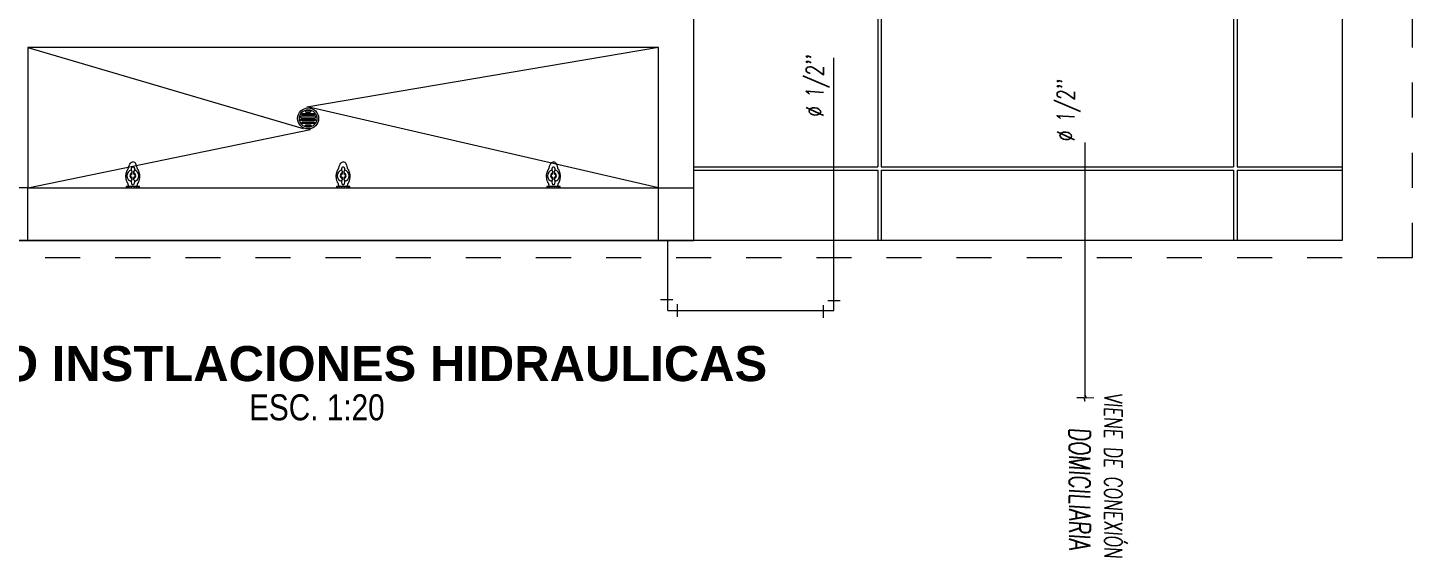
# Model space of a CAD drawing. Header units: metres. Extents: x 800066 to 1601495, y 9254195 to 18508415.
# Drawn here: x 800744.088 to 800748.038, y 9254203.555 to 9254205.065 of the extents above; entities that cross this region are included whole.
import ezdxf
from ezdxf.enums import TextEntityAlignment as Align

# ---------------------------------------------------------------- set-up
doc = ezdxf.new("R2010")
doc.units = ezdxf.units.M
doc.header["$LTSCALE"] = 0.3
doc.header["$MEASUREMENT"] = 0
for name, pattern in [('ACAD_ISO03W100', [30, 12, -18]), ('CENTER2', [1.125, 0.75, -0.125, 0.125, -0.125]), ('DASHED2', [0.375, 0.25, -0.125])]:
    doc.linetypes.add(name, pattern=pattern)
for name, color, linetype, lineweight in [('-Textos', 7, 'Continuous', 20), ('-Vista', 148, 'Continuous', 9), ('acesorios agua fria', 7, 'Continuous', 20), ('ACI EJE', 8, 'DASHED2', 0), ('COTAS', 7, 'Continuous', 15), ('ProfileEdges', 250, 'Continuous', 9), ('TEXTO', 7, 'Continuous', 20), ('TUBERIA AGUA', 5, 'CENTER2', 30)]:
    doc.layers.add(name, color=color, linetype=linetype, lineweight=lineweight)
doc.layers.add('g-textos-titulos', color=4, linetype='Continuous')
doc.styles.add('-Arial Narrow', font='ARIALN.TTF')
doc.styles.add('25-TITULO', font='arialbd.ttf', dxfattribs={"height": 0.1})
doc.styles.add('3mm', font='romans.shx', dxfattribs={"width": 0.9})

msp = doc.modelspace()

# ---------------------------------------------------------------- linework, layer by layer
at = {"layer": '-Vista', "color": 254, "lineweight": 5}
for p, q in [((800746.512628807, 9254205.809022812), (800746.512628807, 9254204.66902288)), ((800746.522628807, 9254205.809022812), (800746.522628807, 9254204.66902288)), ((800747.5276188356, 9254205.809022851), (800747.5276188356, 9254204.66902288)), ((800747.5376188356, 9254205.809022851), (800747.5376188356, 9254204.66902288)), ((800745.987623807, 9254204.66902288), (800746.512628807, 9254204.66902288)), ((800745.987623807, 9254204.65902288), (800746.512628807, 9254204.65902288)), ((800746.512628807, 9254204.65902288), (800746.512628807, 9254204.459022881)), ((800746.522628807, 9254204.66902288), (800747.5276188356, 9254204.66902288)), ((800746.522628807, 9254204.65902288), (800746.522628807, 9254204.459022881)), ((800746.522628807, 9254204.65902288), (800747.5276188356, 9254204.65902288)), ((800747.5276188356, 9254204.65902288), (800747.5276188356, 9254204.45902292)), ((800747.5376188356, 9254204.66902288), (800747.8376118054, 9254204.66902288)), ((800747.5376188356, 9254204.65902288), (800747.5376188356, 9254204.45902292)), ((800747.5376188356, 9254204.65902288), (800747.8376118054, 9254204.65902288))]:
    msp.add_line(p, q, dxfattribs=at)
at = {"layer": '-Vista', "color": 253, "lineweight": 5}
for p, q in [((800744.087623807, 9254205.009022985), (800744.87392614, 9254204.777853625)), ((800745.8876238071, 9254205.009022985), (800744.8836715216, 9254204.838528745)), ((800745.8876238071, 9254204.609022984), (800744.8900012402, 9254204.838685317)), ((800744.087623807, 9254204.609022984), (800744.8944092537, 9254204.77550144))]:
    msp.add_line(p, q, dxfattribs=at)
for points in [[(800743.987623807, 9254204.459022984), (800745.987623807, 9254204.459022984), (800745.987623807, 9254205.109022984), (800743.987623807, 9254205.109022984)], [(800744.087623807, 9254204.609022984), (800745.8876238071, 9254204.609022984), (800745.8876238071, 9254205.009022985), (800744.087623807, 9254205.009022985)]]:
    msp.add_lwpolyline(points, close=True, dxfattribs=at)
for points in [[(800744.9076238071, 9254204.812773755), (800744.867623807, 9254204.812773755, 0.414213562373095), (800744.8656238071, 9254204.810773754), (800744.8656238071, 9254204.810773754, 0.4142135623730952), (800744.867623807, 9254204.808773754), (800744.9076238071, 9254204.808773754, 0.414213562373095), (800744.9096238071, 9254204.810773754), (800744.9096238071, 9254204.810773754, 0.4142135623731245)], [(800744.9076238071, 9254204.800773755), (800744.867623807, 9254204.800773755, -0.414213562373095), (800744.8656238071, 9254204.802773755), (800744.8656238071, 9254204.802773755, -0.414213562373095), (800744.867623807, 9254204.804773755), (800744.9076238071, 9254204.804773755, -0.414213562373095), (800744.9096238071, 9254204.802773755), (800744.9096238071, 9254204.802773755, -0.4142135623731246)], [(800744.903623807, 9254204.816773755), (800744.871623807, 9254204.816773755, -0.4142135623730951), (800744.869623807, 9254204.818773754), (800744.869623807, 9254204.818773754, -0.4142135623730951), (800744.871623807, 9254204.820773754), (800744.903623807, 9254204.820773754, -0.414213562373095), (800744.905623807, 9254204.818773754), (800744.905623807, 9254204.818773754, -0.4142135623730854)], [(800744.903623807, 9254204.792773755), (800744.871623807, 9254204.792773755, -0.4142135623730951), (800744.869623807, 9254204.794773754), (800744.869623807, 9254204.794773754, -0.4142135623730951), (800744.871623807, 9254204.796773754), (800744.903623807, 9254204.796773754, -0.414213562373095), (800744.905623807, 9254204.794773754), (800744.905623807, 9254204.794773754, -0.4142135623730854)], [(800744.895623807, 9254204.826773755), (800744.895623807, 9254204.826773755, 0.4142135623730951), (800744.893623807, 9254204.828773754), (800744.881623807, 9254204.828773754, 0.4142135623730952), (800744.879623807, 9254204.826773755), (800744.879623807, 9254204.826773755, 0.4142135623730952), (800744.881623807, 9254204.824773755), (800744.893623807, 9254204.824773755, 0.4142135623730715)], [(800744.895623807, 9254204.786773754), (800744.895623807, 9254204.786773754, -0.4142135623730952), (800744.893623807, 9254204.784773754), (800744.881623807, 9254204.784773754, -0.4142135623730951), (800744.879623807, 9254204.786773754), (800744.879623807, 9254204.786773754, -0.4142135623730951), (800744.881623807, 9254204.788773755), (800744.893623807, 9254204.788773755, -0.4142135623730713)]]:
    msp.add_lwpolyline(points, format="xyb", close=True, dxfattribs=at)
for points in [[(800744.3749420015, 9254204.612740936), (800744.3748477411, 9254204.61578814), (800744.3745842249, 9254204.618137475), (800744.3741803501, 9254204.619934553), (800744.3736650142, 9254204.621324984), (800744.3730671144, 9254204.622454382), (800744.3724155481, 9254204.623468354), (800744.3717392127, 9254204.624512518), (800744.3710670054, 9254204.625732478), (800744.3704250716, 9254204.627240822), (800744.3698285478, 9254204.629018016), (800744.3692898188, 9254204.6310115), (800744.368821269, 9254204.63316871), (800744.3684352831, 9254204.63543709), (800744.3681442456, 9254204.637764074), (800744.367960541, 9254204.640097104), (800744.3678965541, 9254204.642383618), (800744.3679598529, 9254204.644578774), (800744.3681387412, 9254204.646668589), (800744.3684167062, 9254204.648646807), (800744.3687772349, 9254204.650507161), (800744.3692038148, 9254204.652243394), (800744.369679933, 9254204.653849244), (800744.3701890765, 9254204.655318446), (800744.370714733, 9254204.656644743), (800744.3712417656, 9254204.657824712), (800744.3717605416, 9254204.6588663), (800744.372262805, 9254204.65978029), (800744.3727402992, 9254204.660577472), (800744.3731847678, 9254204.661268631), (800744.3735879546, 9254204.661864555), (800744.373941603, 9254204.66237603), (800744.3742374567, 9254204.66281384), (800744.3744720757, 9254204.663195867), (800744.3746612845, 9254204.66356835), (800744.374825724, 9254204.66398462), (800744.3749860355, 9254204.66449801), (800744.3751628598, 9254204.665161852), (800744.3753768377, 9254204.66602948), (800744.3756486104, 9254204.667154223), (800744.3759988187, 9254204.668589415), (800744.3764549838, 9254204.670360416), (800744.3770721485, 9254204.672380704), (800744.3779122356, 9254204.674535785), (800744.3790371679, 9254204.676711164), (800744.3805088683, 9254204.678792346), (800744.3823892596, 9254204.68066484), (800744.384740265, 9254204.682214146), (800744.3876238071, 9254204.683325775)], [(800744.4003056125, 9254204.612740936), (800744.4003998729, 9254204.61578814), (800744.4006633891, 9254204.618137475), (800744.4010672639, 9254204.619934553), (800744.4015825999, 9254204.621324984), (800744.4021804996, 9254204.622454382), (800744.4028320659, 9254204.623468354), (800744.4035084014, 9254204.624512518), (800744.4041806087, 9254204.625732478), (800744.4048225424, 9254204.627240822), (800744.4054190662, 9254204.629018016), (800744.4059577952, 9254204.6310115), (800744.406426345, 9254204.63316871), (800744.4068123309, 9254204.63543709), (800744.4071033685, 9254204.637764074), (800744.4072870731, 9254204.640097104), (800744.4073510601, 9254204.642383618), (800744.4072877611, 9254204.644578774), (800744.4071088728, 9254204.646668589), (800744.4068309078, 9254204.648646807), (800744.4064703791, 9254204.650507161), (800744.4060437992, 9254204.652243394), (800744.4055676811, 9254204.653849244), (800744.4050585375, 9254204.655318446), (800744.404532881, 9254204.656644743), (800744.4040058486, 9254204.657824712), (800744.4034870724, 9254204.6588663), (800744.402984809, 9254204.65978029), (800744.4025073148, 9254204.660577472), (800744.4020628462, 9254204.661268631), (800744.4016596595, 9254204.661864555), (800744.401306011, 9254204.66237603), (800744.4010101573, 9254204.66281384), (800744.4007755384, 9254204.663196145), (800744.4005863295, 9254204.663570566), (800744.40042189, 9254204.6639921), (800744.4002615785, 9254204.66451574), (800744.4000847542, 9254204.665196478), (800744.3998707763, 9254204.666089313), (800744.3995990037, 9254204.667249236), (800744.3992487954, 9254204.668731244), (800744.3987926302, 9254204.67056014), (800744.3981754655, 9254204.672639987), (800744.3973353785, 9254204.67484465), (800744.3962104461, 9254204.677048007), (800744.3947387458, 9254204.679123927), (800744.3928583544, 9254204.680946281), (800744.390507349, 9254204.682388939), (800744.3876238071, 9254204.683325775)], [(800744.9749420015, 9254204.612740936), (800744.9748477412, 9254204.61578814), (800744.9745842249, 9254204.618137475), (800744.9741803502, 9254204.619934553), (800744.9736650141, 9254204.621324984), (800744.9730671144, 9254204.622454382), (800744.9724155482, 9254204.623468354), (800744.9717392126, 9254204.624512518), (800744.9710670054, 9254204.625732478), (800744.9704250715, 9254204.627240822), (800744.9698285479, 9254204.629018016), (800744.9692898188, 9254204.6310115), (800744.968821269, 9254204.63316871), (800744.968435283, 9254204.63543709), (800744.9681442456, 9254204.637764074), (800744.967960541, 9254204.640097104), (800744.967896554, 9254204.642383618), (800744.967959853, 9254204.644578774), (800744.9681387413, 9254204.646668589), (800744.9684167062, 9254204.648646807), (800744.968777235, 9254204.650507161), (800744.9692038149, 9254204.652243394), (800744.9696799329, 9254204.653849244), (800744.9701890766, 9254204.655318446), (800744.970714733, 9254204.656644743), (800744.9712417655, 9254204.657824712), (800744.9717605417, 9254204.6588663), (800744.972262805, 9254204.65978029), (800744.9727402992, 9254204.660577472), (800744.9731847679, 9254204.661268631), (800744.9735879546, 9254204.661864555), (800744.9739416031, 9254204.66237603), (800744.9742374568, 9254204.66281384), (800744.9744720757, 9254204.663195867), (800744.9746612845, 9254204.66356835), (800744.9748257241, 9254204.66398462), (800744.9749860356, 9254204.66449801), (800744.9751628598, 9254204.665161852), (800744.9753768378, 9254204.66602948), (800744.9756486104, 9254204.667154223), (800744.9759988186, 9254204.668589415), (800744.9764549839, 9254204.670360416), (800744.9770721486, 9254204.672380704), (800744.9779122357, 9254204.674535785), (800744.979037168, 9254204.676711164), (800744.9805088683, 9254204.678792346), (800744.9823892597, 9254204.68066484), (800744.9847402651, 9254204.682214146), (800744.987623807, 9254204.683325775)], [(800745.0003056126, 9254204.612740936), (800745.0003998729, 9254204.61578814), (800745.0006633892, 9254204.618137475), (800745.001067264, 9254204.619934553), (800745.0015826, 9254204.621324984), (800745.0021804997, 9254204.622454382), (800745.002832066, 9254204.623468354), (800745.0035084015, 9254204.624512518), (800745.0041806087, 9254204.625732478), (800745.0048225425, 9254204.627240822), (800745.0054190663, 9254204.629018016), (800745.0059577953, 9254204.6310115), (800745.0064263451, 9254204.63316871), (800745.006812331, 9254204.63543709), (800745.0071033685, 9254204.637764074), (800745.0072870731, 9254204.640097104), (800745.00735106, 9254204.642383618), (800745.0072877611, 9254204.644578774), (800745.0071088728, 9254204.646668589), (800745.0068309079, 9254204.648646807), (800745.0064703791, 9254204.650507161), (800745.0060437993, 9254204.652243394), (800745.0055676812, 9254204.653849244), (800745.0050585375, 9254204.655318446), (800745.0045328811, 9254204.656644743), (800745.0040058485, 9254204.657824712), (800745.0034870724, 9254204.6588663), (800745.0029848091, 9254204.65978029), (800745.0025073149, 9254204.660577472), (800745.0020628462, 9254204.661268631), (800745.0016596596, 9254204.661864555), (800745.0013060111, 9254204.66237603), (800745.0010101573, 9254204.66281384), (800745.0007755384, 9254204.663196145), (800745.0005863296, 9254204.663570566), (800745.0004218899, 9254204.6639921), (800745.0002615785, 9254204.66451574), (800745.0000847543, 9254204.665196478), (800744.9998707763, 9254204.666089313), (800744.9995990037, 9254204.667249236), (800744.9992487954, 9254204.668731244), (800744.9987926303, 9254204.67056014), (800744.9981754655, 9254204.672639987), (800744.9973353784, 9254204.67484465), (800744.9962104462, 9254204.677048007), (800744.9947387457, 9254204.679123927), (800744.9928583544, 9254204.680946281), (800744.9905073491, 9254204.682388939), (800744.987623807, 9254204.683325775)], [(800745.5749420015, 9254204.612740936), (800745.5748477412, 9254204.61578814), (800745.574584225, 9254204.618137475), (800745.5741803502, 9254204.619934553), (800745.5736650142, 9254204.621324984), (800745.5730671143, 9254204.622454382), (800745.5724155481, 9254204.623468354), (800745.5717392126, 9254204.624512518), (800745.5710670054, 9254204.625732478), (800745.5704250715, 9254204.627240822), (800745.5698285479, 9254204.629018016), (800745.5692898188, 9254204.6310115), (800745.568821269, 9254204.63316871), (800745.568435283, 9254204.63543709), (800745.5681442455, 9254204.637764074), (800745.567960541, 9254204.640097104), (800745.567896554, 9254204.642383618), (800745.567959853, 9254204.644578774), (800745.5681387413, 9254204.646668589), (800745.5684167062, 9254204.648646807), (800745.568777235, 9254204.650507161), (800745.5692038148, 9254204.652243394), (800745.5696799329, 9254204.653849244), (800745.5701890766, 9254204.655318446), (800745.570714733, 9254204.656644743), (800745.5712417655, 9254204.657824712), (800745.5717605416, 9254204.6588663), (800745.572262805, 9254204.65978029), (800745.5727402992, 9254204.660577472), (800745.5731847679, 9254204.661268631), (800745.5735879546, 9254204.661864555), (800745.5739416031, 9254204.66237603), (800745.5742374568, 9254204.66281384), (800745.5744720757, 9254204.663195867), (800745.5746612845, 9254204.66356835), (800745.5748257241, 9254204.66398462), (800745.5749860356, 9254204.66449801), (800745.5751628597, 9254204.665161852), (800745.5753768377, 9254204.66602948), (800745.5756486104, 9254204.667154223), (800745.5759988186, 9254204.668589415), (800745.5764549839, 9254204.670360416), (800745.5770721486, 9254204.672380704), (800745.5779122356, 9254204.674535785), (800745.579037168, 9254204.676711164), (800745.5805088683, 9254204.678792346), (800745.5823892597, 9254204.68066484), (800745.584740265, 9254204.682214146), (800745.587623807, 9254204.683325775)], [(800745.6003056125, 9254204.612740936), (800745.6003998729, 9254204.61578814), (800745.6006633892, 9254204.618137475), (800745.601067264, 9254204.619934553), (800745.6015825999, 9254204.621324984), (800745.6021804997, 9254204.622454382), (800745.602832066, 9254204.623468354), (800745.6035084014, 9254204.624512518), (800745.6041806086, 9254204.625732478), (800745.6048225425, 9254204.627240822), (800745.6054190663, 9254204.629018016), (800745.6059577953, 9254204.6310115), (800745.6064263451, 9254204.63316871), (800745.606812331, 9254204.63543709), (800745.6071033685, 9254204.637764074), (800745.607287073, 9254204.640097104), (800745.60735106, 9254204.642383618), (800745.607287761, 9254204.644578774), (800745.6071088727, 9254204.646668589), (800745.6068309079, 9254204.648646807), (800745.606470379, 9254204.650507161), (800745.6060437993, 9254204.652243394), (800745.6055676811, 9254204.653849244), (800745.6050585374, 9254204.655318446), (800745.604532881, 9254204.656644743), (800745.6040058485, 9254204.657824712), (800745.6034870724, 9254204.6588663), (800745.6029848091, 9254204.65978029), (800745.6025073149, 9254204.660577472), (800745.6020628462, 9254204.661268631), (800745.6016596595, 9254204.661864555), (800745.6013060111, 9254204.66237603), (800745.6010101573, 9254204.66281384), (800745.6007755384, 9254204.663196145), (800745.6005863296, 9254204.663570566), (800745.6004218899, 9254204.6639921), (800745.6002615785, 9254204.66451574), (800745.6000847543, 9254204.665196478), (800745.5998707763, 9254204.666089313), (800745.5995990037, 9254204.667249236), (800745.5992487954, 9254204.668731244), (800745.5987926302, 9254204.67056014), (800745.5981754655, 9254204.672639987), (800745.5973353785, 9254204.67484465), (800745.5962104462, 9254204.677048007), (800745.5947387457, 9254204.679123927), (800745.5928583543, 9254204.680946281), (800745.5905073491, 9254204.682388939), (800745.587623807, 9254204.683325775)], [(800744.087623807, 9254204.609022984), (800743.987623807, 9254204.609022984)], [(800744.087623807, 9254204.459022984), (800744.087623807, 9254204.609022984)], [(800745.8876238071, 9254204.459022984), (800745.8876238071, 9254204.609022984)], [(800745.8876238071, 9254204.609022984), (800745.987623807, 9254204.609022984)]]:
    msp.add_lwpolyline(points, dxfattribs=at)
for points, elevation in [([(800744.3855101728, 9254204.669198787), (800744.3897374413, 9254204.669198787), (800744.3918510755, 9254204.66425848), (800744.3918510755, 9254204.659318173), (800744.3897374413, 9254204.654377867), (800744.3897374413, 9254204.64943756), (800744.3929206331, 9254204.646967405), (800744.3929206331, 9254204.639913466), (800744.3897374413, 9254204.637443312), (800744.3897374413, 9254204.632503005), (800744.3918510755, 9254204.630032852), (800744.3918510755, 9254204.625092546), (800744.3897374413, 9254204.617682084), (800744.3897374413, 9254204.617682084), (800744.3855101728, 9254204.617682084), (800744.3855101728, 9254204.617682084), (800744.3833965386, 9254204.625092546), (800744.3833965386, 9254204.630032852), (800744.3855101728, 9254204.632503005), (800744.3855101728, 9254204.637443312), (800744.382326981, 9254204.639913466), (800744.382326981, 9254204.646967405), (800744.3855101728, 9254204.64943756), (800744.3855101728, 9254204.654377867), (800744.3833965386, 9254204.659318173), (800744.3833965386, 9254204.66425848), (800744.3855101728, 9254204.669198787), (800744.3897374413, 9254204.669198787)], 4.245520389915661), ([(800744.9855101728, 9254204.669198787), (800744.9897374413, 9254204.669198787), (800744.9918510756, 9254204.66425848), (800744.9918510756, 9254204.659318173), (800744.9897374413, 9254204.654377867), (800744.9897374413, 9254204.64943756), (800744.992920633, 9254204.646967405), (800744.992920633, 9254204.639913466), (800744.9897374413, 9254204.637443312), (800744.9897374413, 9254204.632503005), (800744.9918510756, 9254204.630032852), (800744.9918510756, 9254204.625092546), (800744.9897374413, 9254204.617682084), (800744.9897374413, 9254204.617682084), (800744.9855101728, 9254204.617682084), (800744.9855101728, 9254204.617682084), (800744.9833965385, 9254204.625092546), (800744.9833965385, 9254204.630032852), (800744.9855101728, 9254204.632503005), (800744.9855101728, 9254204.637443312), (800744.982326981, 9254204.639913466), (800744.982326981, 9254204.646967405), (800744.9855101728, 9254204.64943756), (800744.9855101728, 9254204.654377867), (800744.9833965385, 9254204.659318173), (800744.9833965385, 9254204.66425848), (800744.9855101728, 9254204.669198787), (800744.9897374413, 9254204.669198787)], 6.065445808153957), ([(800745.5855101728, 9254204.669198787), (800745.5897374413, 9254204.669198787), (800745.5918510755, 9254204.66425848), (800745.5918510755, 9254204.659318173), (800745.5897374413, 9254204.654377867), (800745.5897374413, 9254204.64943756), (800745.592920633, 9254204.646967405), (800745.592920633, 9254204.639913466), (800745.5897374413, 9254204.637443312), (800745.5897374413, 9254204.632503005), (800745.5918510755, 9254204.630032852), (800745.5918510755, 9254204.625092546), (800745.5897374413, 9254204.617682084), (800745.5897374413, 9254204.617682084), (800745.5855101728, 9254204.617682084), (800745.5855101728, 9254204.617682084), (800745.5833965385, 9254204.625092546), (800745.5833965385, 9254204.630032852), (800745.5855101728, 9254204.632503005), (800745.5855101728, 9254204.637443312), (800745.582326981, 9254204.639913466), (800745.582326981, 9254204.646967405), (800745.5855101728, 9254204.64943756), (800745.5855101728, 9254204.654377867), (800745.5833965385, 9254204.659318173), (800745.5833965385, 9254204.66425848), (800745.5855101728, 9254204.669198787), (800745.5897374413, 9254204.669198787)], 5.302760768960269), ([(800744.370714733, 9254204.609022984), (800744.370714733, 9254204.612740936)], 4.245520389915661), ([(800744.3728283673, 9254204.609022984), (800744.3728283673, 9254204.612740936)], 4.245520389915661), ([(800744.3770556358, 9254204.609022984), (800744.3770556358, 9254204.612740936)], 4.245520389915661), ([(800744.3833965386, 9254204.609022984), (800744.3833965386, 9254204.612740936)], 4.245520389915661), ([(800744.3918510755, 9254204.609022984), (800744.3918510755, 9254204.612740936)], 4.245520389915661), ([(800744.3981919782, 9254204.609022984), (800744.3981919782, 9254204.612740936)], 4.245520389915661), ([(800744.4024192467, 9254204.609022984), (800744.4024192467, 9254204.612740936)], 4.245520389915661), ([(800744.404532881, 9254204.609022984), (800744.404532881, 9254204.612740936)], 4.245520389915661), ([(800744.970714733, 9254204.609022984), (800744.970714733, 9254204.612740936)], 6.065445808153957), ([(800744.9728283673, 9254204.609022984), (800744.9728283673, 9254204.612740936)], 6.065445808153957), ([(800744.9770556358, 9254204.609022984), (800744.9770556358, 9254204.612740936)], 6.065445808153957), ([(800744.9833965385, 9254204.609022984), (800744.9833965385, 9254204.612740936)], 6.065445808153957), ([(800744.9918510756, 9254204.609022984), (800744.9918510756, 9254204.612740936)], 6.065445808153957), ([(800744.9981919783, 9254204.609022984), (800744.9981919783, 9254204.612740936)], 6.065445808153957), ([(800745.0024192468, 9254204.609022984), (800745.0024192468, 9254204.612740936)], 6.065445808153957), ([(800745.0045328811, 9254204.609022984), (800745.0045328811, 9254204.612740936)], 6.065445808153957), ([(800745.570714733, 9254204.609022984), (800745.570714733, 9254204.612740936)], 5.302760768960269), ([(800745.5728283672, 9254204.609022984), (800745.5728283672, 9254204.612740936)], 5.302760768960269), ([(800745.5770556357, 9254204.609022984), (800745.5770556357, 9254204.612740936)], 5.302760768960269), ([(800745.5833965385, 9254204.609022984), (800745.5833965385, 9254204.612740936)], 5.302760768960269), ([(800745.5918510755, 9254204.609022984), (800745.5918510755, 9254204.612740936)], 5.302760768960269), ([(800745.5981919783, 9254204.609022984), (800745.5981919783, 9254204.612740936)], 5.302760768960269), ([(800745.6024192468, 9254204.609022984), (800745.6024192468, 9254204.612740936)], 5.302760768960269), ([(800745.604532881, 9254204.609022984), (800745.604532881, 9254204.612740936)], 5.302760768960269)]:
    msp.add_lwpolyline(points, dxfattribs=dict(at, elevation=elevation))
for points, elevation in [([(800744.3686010988, 9254204.609022984), (800744.4066465152, 9254204.609022984), (800744.4066465152, 9254204.612740936), (800744.3686010988, 9254204.612740936)], 4.245520389915661), ([(800744.9686010987, 9254204.609022984), (800745.0066465153, 9254204.609022984), (800745.0066465153, 9254204.612740936), (800744.9686010987, 9254204.612740936)], 6.065445808153957), ([(800745.5686010988, 9254204.609022984), (800745.6066465153, 9254204.609022984), (800745.6066465153, 9254204.612740936), (800745.5686010988, 9254204.612740936)], 5.302760768960269)]:
    msp.add_lwpolyline(points, close=True, dxfattribs=dict(at, elevation=elevation))
for radius in [0.0299999999999964, 0.02499999999997726]:
    msp.add_circle((800744.8876238071, 9254204.806773754), radius, dxfattribs=at)
for centre, radius, start, end in [((800744.3876238071, 9254204.643440437, 4.245520389915661), 0.01690907400000144, 104.4775121941954, 255.5224878058046), ((800744.3876238071, 9254204.643440437, 4.245520389915661), 0.008454537000001922, 104.4775121941954, 255.5224878058046), ((800744.3876238071, 9254204.643440437, 4.245520389915661), 0.008454537000001922, 284.4775121941954, 75.52248780580463), ((800744.3876238071, 9254204.643440437, 4.245520389915661), 0.01690907400000144, 284.4775121941954, 75.52248780580463), ((800744.987623807, 9254204.643440437, 6.065445808153957), 0.01690907400000144, 104.4775121941954, 255.5224878058046), ((800744.987623807, 9254204.643440437, 6.065445808153957), 0.008454537000001922, 104.4775121941954, 255.5224878058046), ((800744.987623807, 9254204.643440437, 6.065445808153957), 0.008454537000001922, 284.4775121941954, 75.52248780580463), ((800744.987623807, 9254204.643440437, 6.065445808153957), 0.01690907400000144, 284.4775121941954, 75.52248780580463), ((800745.587623807, 9254204.643440437, 5.302760768960269), 0.01690907400000144, 104.4775121941954, 255.5224878058046), ((800745.587623807, 9254204.643440437, 5.302760768960269), 0.008454537000001922, 104.4775121941954, 255.5224878058046), ((800745.587623807, 9254204.643440437, 5.302760768960269), 0.008454537000001922, 284.4775121941954, 75.52248780580463), ((800745.587623807, 9254204.643440437, 5.302760768960269), 0.01690907400000144, 284.4775121941954, 75.52248780580463)]:
    msp.add_arc(centre, radius, start, end, dxfattribs=at)
at = {"layer": 'acesorios agua fria', "color": 5}
for p, q in [((800745.9285392176, 9254204.289789151, 0.5999999999999996), (800745.892926273, 9254204.289768979, 0.5999999999999996)), ((800745.9415163352, 9254204.241233932, 0.5999999999999996), (800745.9414961628, 9254204.276846878, 0.5999999999999996)), ((800746.4054128587, 9254204.286847502), (800746.3697999128, 9254204.28682733)), ((800746.3568576395, 9254204.273870384), (800746.3568778122, 9254204.23825744))]:
    msp.add_line(p, q, dxfattribs=at)
at = {"layer": 'ACI EJE', "ltscale": 0.3}
msp.add_lwpolyline([(800741.9376362443, 9254204.40902286), (800741.9376367227, 9254207.909022976), (800748.0376193102, 9254207.90902323), (800748.0376108817, 9254204.409023108)], close=True, dxfattribs=at)
at = {"layer": 'COTAS', "color": 5, "linetype": 'ACAD_ISO03W100', "lineweight": 15, "ltscale": 0.1}
for p, q in [((800747.0806993848, 9254204.010559604), (800747.1006999785, 9254204.010559604)), ((800747.1006999785, 9254204.010559604), (800747.1037717989, 9254204.000964921)), ((800747.1037717989, 9254204.000964921), (800747.1043569079, 9254204.018078297)), ((800747.1043569079, 9254204.018078297), (800747.1069617668, 9254204.010510523)), ((800747.1069617668, 9254204.010510523), (800747.1289652331, 9254204.010559604))]:
    msp.add_line(p, q, dxfattribs=at)
at = {"layer": 'ProfileEdges', "lineweight": 5}
msp.add_lwpolyline([(800742.1376362706, 9254204.459022868), (800742.1376366965, 9254207.709022984), (800747.8376188484, 9254207.709023222), (800747.8376113435, 9254204.4590231)], close=True, dxfattribs=at)
at = {"layer": 'TUBERIA AGUA', "color": 5, "linetype": 'ACAD_ISO03W100', "lineweight": 15, "ltscale": 0.2}
for p, q in [((800747.1043569078, 9254204.018078297), (800747.1043569078, 9254206.30902248)), ((800746.3876238071, 9254204.259395793), (800746.3876238071, 9254205.55902248)), ((800745.9140646263, 9254204.259395793, 0.5999999999999996), (800745.9140646263, 9254204.459023021, 0.5999999999999996)), ((800745.9140646263, 9254204.259022985, 0.5999999999999996), (800746.3876238071, 9254204.259022985, 0.1087373009498931))]:
    msp.add_line(p, q, dxfattribs=at)

# ---------------------------------------------------------------- texts
at = {"layer": '-Textos', "lineweight": 5, "style": '-Arial Narrow'}
msp.add_text('ESC. 1:20', height=0.07407829152278556, dxfattribs=at).set_placement((800744.9125991473, 9254203.982991077), align=Align.MIDDLE_CENTER)
at = {"layer": 'g-textos-titulos', "color": 219, "lineweight": 5, "true_color": 0x642165, "style": '25-TITULO'}
msp.add_text('PLANO INSTLACIONES HIDRAULICAS', height=0.1, dxfattribs=at).set_placement((800744.912948796, 9254204.107690765), align=Align.MIDDLE_CENTER)
at = {"layer": 'TEXTO', "color": 5, "linetype": 'ACAD_ISO03W100', "lineweight": 15, "style": '3mm', "oblique": 4, "width": 0.7}
for s, height, rotation, p in [("Ø 1/2''", 0.05, 90, (800746.3581969624, 9254204.810055718)), ("Ø 1/2''", 0.05, 90, (800747.0740585976, 9254204.740426473)), ('VIENE DE CONEXIÓN', 0.05, 270, (800747.1596280249, 9254204.023869919)), ('DOMICILIARIA', 0.06, 270, (800747.0585639054, 9254203.925253518))]:
    msp.add_text(s, height=height, rotation=rotation, dxfattribs=at).set_placement(p)

doc.saveas('drawing.dxf')
